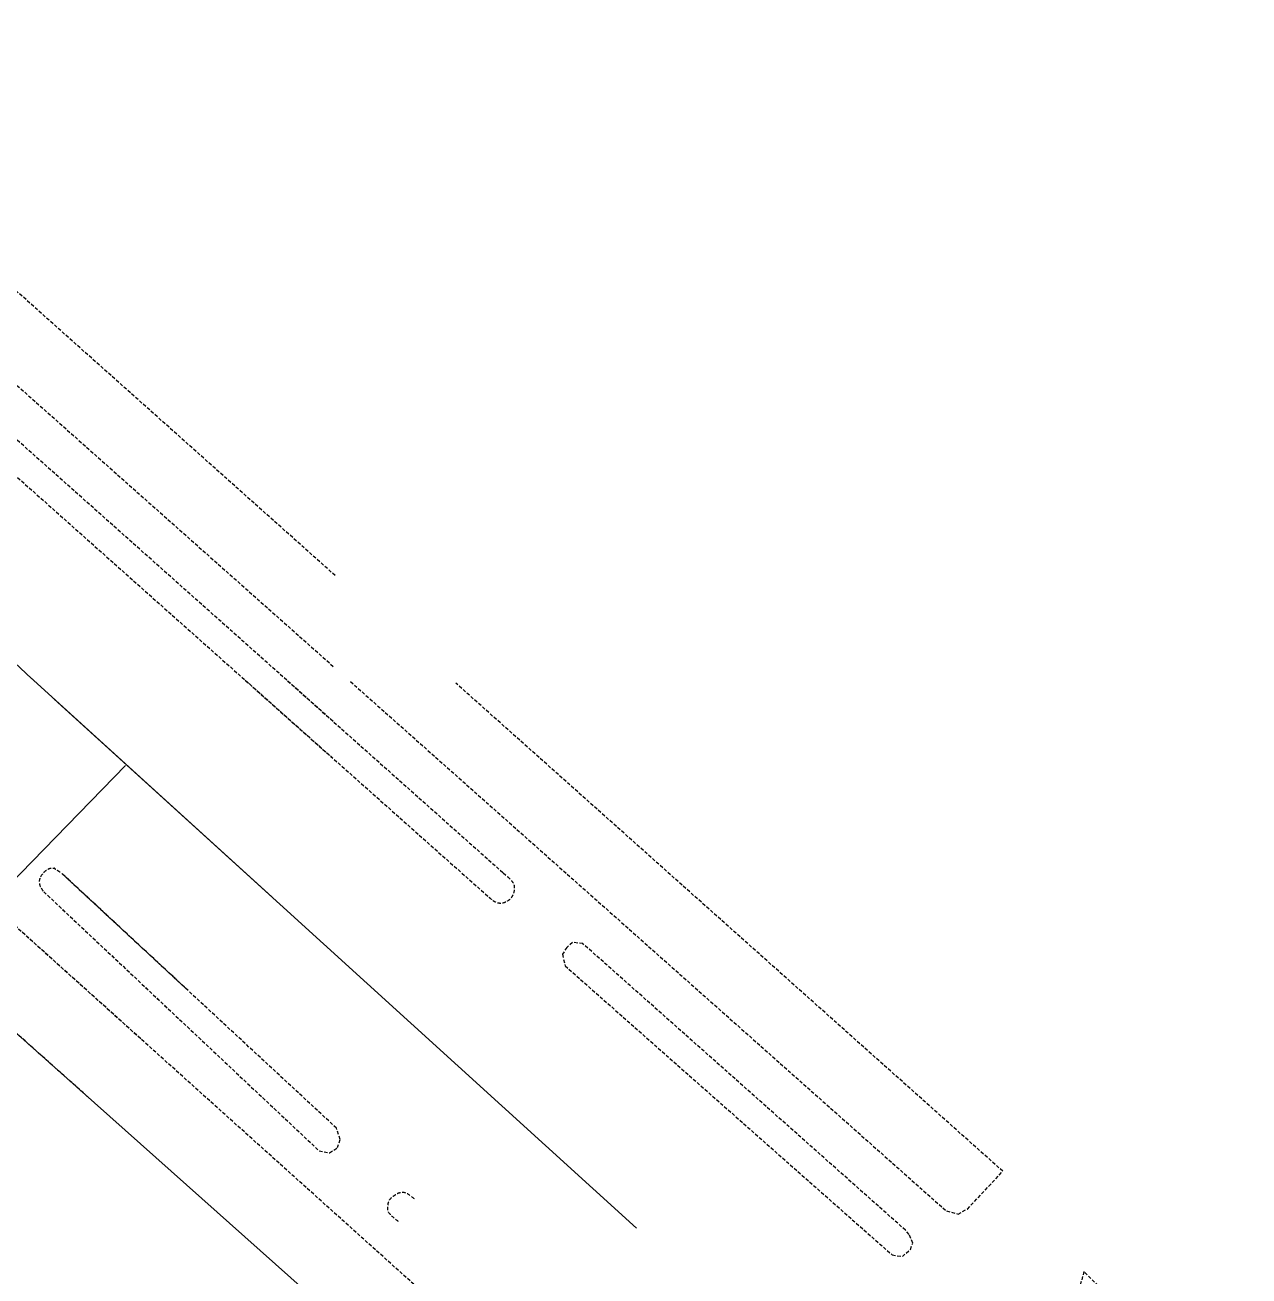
# Model space of a CAD drawing. Extents: x 601689 to 602595, y 1189742 to 1190763.
# Drawn here: x 602221 to 602309.6, y 1190524.8 to 1190615.3 of the extents above; entities that cross this region are included whole.
import ezdxf

# ---------------------------------------------------------------- set-up
doc = ezdxf.new("R2010")
doc.units = 0
doc.header["$MEASUREMENT"] = 0
doc.linetypes.add('HIDDEN', pattern=[0.375, 0.25, -0.125])
for name, color, linetype in [('10', 250, 'Continuous'), ('22', 7, 'Continuous'), ('46', 7, 'Continuous'), ('57', 7, 'Continuous')]:
    doc.layers.add(name, color=color, linetype=linetype)
doc.layers.get('0').off()
doc.styles.add('TXT', font='vnshx.shx')

# ---------------------------------------------------------------- blocks, each defined once
blk = doc.blocks.new('B')
at = {"color": 7, "linetype": 'Continuous', "lineweight": 0}
for p, q in [((0.8, 2.62), (0.801, 5.6)), ((0.62, 2.441), (0.96, 2.78)), ((0.62, -0.969), (0.96, -0.63)), ((0.8, -4.05), (0.8, -0.81))]:
    blk.add_line(p, q, dxfattribs=at)
for points in [[(0.801, 5.6), (0.53, 5.331), (0.8, 10.21), (1.04, 4.83), (0.801, 5.6)], [(0.8, -4.05), (0.531, -4.309), (0.53, -9.429)], [(0.8, -4.05), (1.04, -4.569), (1.04, -10.289)], [(0.53, -7.289), (0.8, -6.95), (1.04, -8.139)]]:
    blk.add_lwpolyline(points, dxfattribs=at)
for points in [[(0.801, 5.6), (0.8, 10.21), (1.04, 4.83)], [(0.8, -4.05), (0.8, -6.95), (1.04, -4.569), (1.04, -8.139)]]:
    blk.add_solid(points, dxfattribs=at)
at = {"color": 7, "linetype": 'Continuous', "lineweight": 0, "style": 'TXT'}
blk.add_text('B', height=1.8149, rotation=359.99996, dxfattribs=at).set_placement((0, 0))
blk = doc.blocks.new('HBB')
at = {"color": 7, "linetype": 'Continuous', "lineweight": 0, "xscale": 24.99889172425745, "yscale": 24.99889172425745, "rotation": 359.9999679820145}
blk.add_blockref('B', (-5.37, -24.48), dxfattribs=at)

msp = doc.modelspace()

# ---------------------------------------------------------------- linework, layer by layer
at = {"layer": '10', "color": 7, "linetype": 'Continuous', "lineweight": 0}
msp.add_lwpolyline([(602254.694, 1190511.769), (602216.045, 1190546.211), (602196.473, 1190526.468), (602197.54, 1190520.413), (602214.648, 1190504.898), (602214.83, 1190505.075), (602215.001, 1190504.453)], dxfattribs=at)
at = {"layer": '22', "color": 7, "linetype": 'HIDDEN', "lineweight": 0}
for p, q in [((602243.476, 1190575.466), (602198.821, 1190615.32)), ((602196.89, 1190610.157), (602243.386, 1190568.847)), ((602243.332, 1190564.898), (602196.275, 1190606.806)), ((602195.003, 1190605.263), (602243.296, 1190562.248)), ((602244.582, 1190567.791), (602287.718, 1190529.467)), ((602291.808, 1190532.341), (602252.2, 1190567.686)), ((602232.716, 1190545.522), (602223.68, 1190553.907)), ((602222.382, 1190552.575), (602231.396, 1190544.1)), ((602229.396, 1190541.938), (602220.002, 1190550.377)), ((602289.24, 1190529.607), (602291.808, 1190532.341)), ((602288.565, 1190529.245), (602289.24, 1190529.607)), ((602287.718, 1190529.467), (602288.565, 1190529.245)), ((602309.626, 1190513.206), (602297.679, 1190525.081))]:
    msp.add_line(p, q, dxfattribs=at)
for points in [[(602236.963, 1190567.895), (602254.599, 1190552.193)], [(602240.023, 1190567.853), (602255.632, 1190553.948), (602255.899, 1190553.714)], [(602222.382, 1190552.575), (602242.306, 1190533.83), (602243.064, 1190533.679), (602243.649, 1190534.052), (602243.847, 1190534.649), (602243.559, 1190535.473), (602223.68, 1190553.907)], [(602290.905, 1190480.301), (602291.763, 1190481.639), (602292.173, 1190483.113), (602292.177, 1190484.093), (602292.005, 1190484.726), (602291.287, 1190486.305), (602220.002, 1190550.377)], [(602225.529, 1190537.76), (602216.045, 1190546.211), (602196.473, 1190526.468), (602197.54, 1190520.413), (602207.792, 1190511.112)], [(602297.679, 1190525.081), (602296.815, 1190521.912), (602297.183, 1190521.056), (602309.584, 1190510.106)]]:
    msp.add_lwpolyline(points, dxfattribs=at)
msp.add_lwpolyline([(602261.402, 1190548.819), (602260.644, 1190548.91), (602260.248, 1190548.545), (602259.922, 1190548.049), (602260.12, 1190547.216), (602283.795, 1190526.29), (602284.533, 1190526.171), (602285.121, 1190526.682), (602285.286, 1190527.141), (602285.025, 1190527.764), (602284.759, 1190528.077)], close=True, dxfattribs=at)
for points, knots in [([(602223.561, 1190553.988), (602223.466, 1190554.049), (602223.37, 1190554.111), (602223.274, 1190554.172), (602223.228, 1190554.201), (602223.188, 1190554.248), (602223.146, 1190554.274), (602223.138, 1190554.278), (602223.133, 1190554.256), (602223.125, 1190554.254), (602223.04, 1190554.237), (602222.92, 1190554.277), (602222.825, 1190554.248), (602222.749, 1190554.225), (602222.675, 1190554.198), (602222.604, 1190554.152), (602222.456, 1190554.056), (602222.345, 1190553.962), (602222.239, 1190553.806), (602222.12, 1190553.632), (602222.044, 1190553.456), (602222.052, 1190553.279), (602222.059, 1190553.142), (602222.098, 1190552.987), (602222.176, 1190552.867), (602222.235, 1190552.776), (602222.293, 1190552.686), (602222.352, 1190552.595)], [0, 0, 0, 0, 0.118046, 0.118046, 0.118046, 0.174769, 0.174769, 0.174769, 0.184551, 0.184551, 0.184551, 0.288364, 0.288364, 0.288364, 0.371942, 0.371942, 0.371942, 0.545832, 0.545832, 0.545832, 0.739304, 0.739304, 0.739304, 0.88806, 0.88806, 0.88806, 1, 1, 1, 1]), ([(602223.561, 1190553.988), (602223.466, 1190554.049), (602223.37, 1190554.111), (602223.274, 1190554.172), (602223.228, 1190554.201), (602223.188, 1190554.248), (602223.146, 1190554.274), (602223.138, 1190554.278), (602223.133, 1190554.256), (602223.125, 1190554.254), (602223.04, 1190554.237), (602222.92, 1190554.277), (602222.825, 1190554.248), (602222.749, 1190554.225), (602222.675, 1190554.198), (602222.604, 1190554.152), (602222.456, 1190554.056), (602222.345, 1190553.962), (602222.239, 1190553.806), (602222.12, 1190553.632), (602222.044, 1190553.456), (602222.052, 1190553.279), (602222.059, 1190553.142), (602222.098, 1190552.987), (602222.176, 1190552.867), (602222.235, 1190552.776), (602222.293, 1190552.686), (602222.352, 1190552.595)], [0, 0, 0, 0, 0.118046, 0.118046, 0.118046, 0.174769, 0.174769, 0.174769, 0.184551, 0.184551, 0.184551, 0.288364, 0.288364, 0.288364, 0.371942, 0.371942, 0.371942, 0.545832, 0.545832, 0.545832, 0.739304, 0.739304, 0.739304, 0.88806, 0.88806, 0.88806, 1, 1, 1, 1]), ([(602254.599, 1190552.193), (602254.668, 1190552.132), (602254.737, 1190552.071), (602254.806, 1190552.01), (602254.858, 1190551.964), (602254.911, 1190551.925), (602254.974, 1190551.887), (602255.139, 1190551.788), (602255.329, 1190551.748), (602255.503, 1190551.76), (602255.656, 1190551.77), (602255.806, 1190551.829), (602255.955, 1190551.914), (602256.056, 1190551.972), (602256.134, 1190552.032), (602256.208, 1190552.121), (602256.307, 1190552.24), (602256.367, 1190552.367), (602256.412, 1190552.508), (602256.466, 1190552.675), (602256.486, 1190552.859), (602256.45, 1190553.027), (602256.435, 1190553.098), (602256.409, 1190553.168), (602256.363, 1190553.228), (602256.267, 1190553.356), (602256.171, 1190553.471), (602256.057, 1190553.573), (602256.004, 1190553.62), (602255.952, 1190553.667), (602255.899, 1190553.714)], [0, 0, 0, 0, 0.075093, 0.075093, 0.075093, 0.131588, 0.131588, 0.131588, 0.279124, 0.279124, 0.279124, 0.408882, 0.408882, 0.408882, 0.497525, 0.497525, 0.497525, 0.616397, 0.616397, 0.616397, 0.757811, 0.757811, 0.757811, 0.817355, 0.817355, 0.817355, 0.942457, 0.942457, 0.942457, 1, 1, 1, 1]), ([(602248.046, 1190528.711), (602248.016, 1190528.734), (602247.987, 1190528.758), (602247.957, 1190528.782), (602247.745, 1190528.952), (602247.545, 1190529.094), (602247.365, 1190529.341), (602247.253, 1190529.494), (602247.275, 1190529.677), (602247.291, 1190529.842), (602247.306, 1190529.986), (602247.327, 1190530.132), (602247.418, 1190530.27), (602247.504, 1190530.401), (602247.605, 1190530.475), (602247.722, 1190530.566), (602247.838, 1190530.655), (602247.955, 1190530.732), (602248.084, 1190530.78), (602248.275, 1190530.852), (602248.536, 1190530.845), (602248.703, 1190530.722), (602248.875, 1190530.596), (602249.047, 1190530.471), (602249.219, 1190530.345)], [0, 0, 0, 0, 0.028596, 0.028596, 0.028596, 0.232736, 0.232736, 0.232736, 0.359773, 0.359773, 0.359773, 0.47174, 0.47174, 0.47174, 0.578148, 0.578148, 0.578148, 0.683748, 0.683748, 0.683748, 0.839732, 0.839732, 0.839732, 1, 1, 1, 1])]:
    msp.add_open_spline(points, degree=3, knots=knots, dxfattribs=at)
at = {"layer": '46', "color": 52, "linetype": 'Continuous', "lineweight": 0}
msp.add_line((602265.3, 1190528.214), (602223.133, 1190566.524), dxfattribs=at)
msp.add_lwpolyline([(602209.784, 1190579.028), (602221.514, 1190567.997), (602221.395, 1190568.109), (602238.898, 1190552.198)], dxfattribs=at)
at = {"layer": '57', "color": 172, "linetype": 'Continuous', "lineweight": 0}
for p in [(602206.388, 1190539.183), (602208.01, 1190540.851)]:
    msp.add_line(p, (602228.297, 1190561.724), dxfattribs=at)

# ---------------------------------------------------------------- block references
at = {"color": 7, "linetype": 'Continuous', "lineweight": 0, "xscale": 0.3999991977237249, "yscale": 0.3999991977237249, "rotation": 269.2140659611404}
msp.add_blockref('HBB', (602165.978, 1190581.136), dxfattribs=at)

doc.saveas('drawing.dxf')
